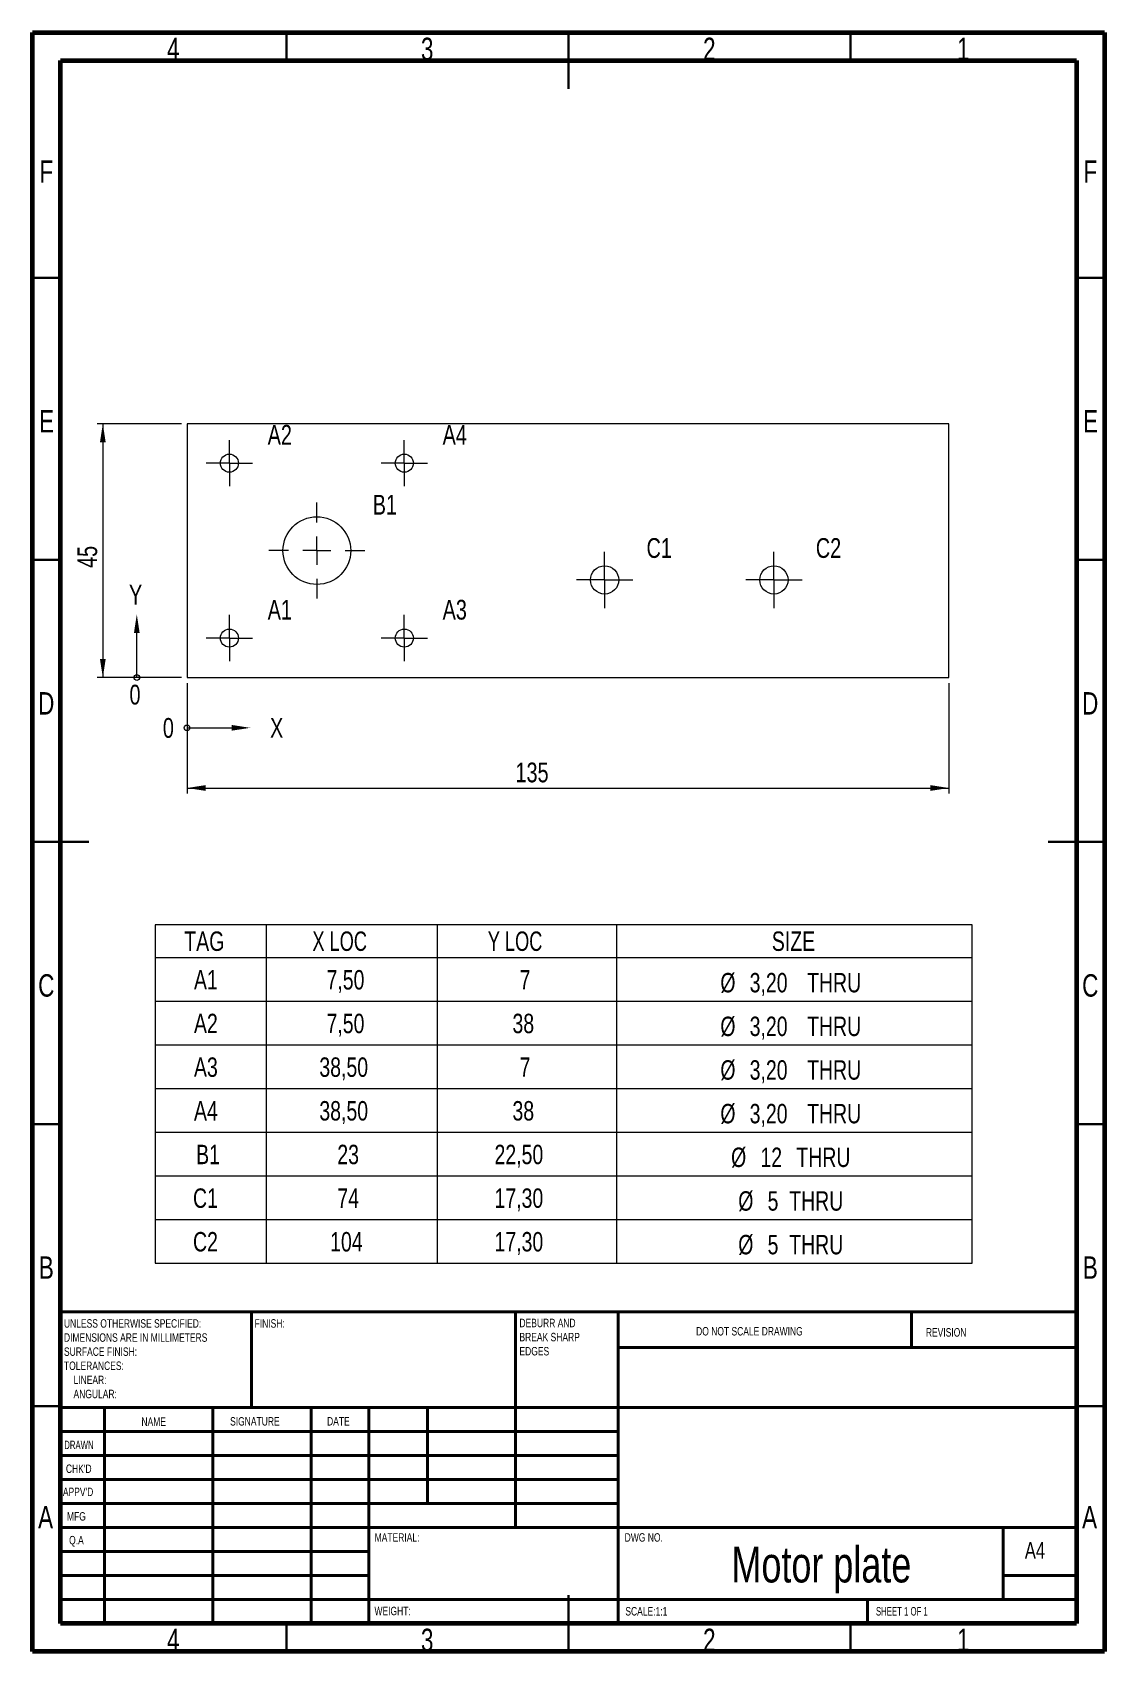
# Model space of a CAD drawing. Header units: millimetres. Extents: x 15 to 205, y 5 to 292.
import ezdxf

# ---------------------------------------------------------------- set-up
doc = ezdxf.new("R2010")
doc.units = ezdxf.units.MM
doc.styles.add('SLDTEXTSTYLE0', font='TXT', dxfattribs={"width": 0.686449})
doc.styles.add('SLDTEXTSTYLE1', font='TXT', dxfattribs={"width": 0.75})
doc.styles.add('SLDTEXTSTYLE2', font='TXT', dxfattribs={"width": 0.6875})
doc.styles.add('SLDTEXTSTYLE3', font='TXT', dxfattribs={"width": 0.7})
doc.dimstyles.new('SLDDIMSTYLE0', dxfattribs={"dimtxt": 3.5, "dimasz": 3.302, "dimexe": 0, "dimexo": 0.0625, "dimgap": 0.875, "dimtad": 1, "dimrnd": 1e-09, "dimzin": 12, "dimdsep": 46, "dimtxsty": 'SLDTEXTSTYLE1', "dimsah": 1, "dimcen": 0.09, "dimadec": 0, "dimazin": 3, "dimtfac": 1, "dimtofl": 0, "dimtmove": 0, "dimatfit": 3, "dimfxl": 1, "dimfrac": 2, "dimtolj": 1, "dimtzin": 12, "dimarcsym": 0})

# ---------------------------------------------------------------- blocks, each defined once
blk = doc.blocks.new('SW_NOTE_0')
at = {"color": 0, "linetype": 'Continuous', "lineweight": 0, "char_height": 1.5, "attachment_point": 1, "style": 'SLDTEXTSTYLE1'}
for s, insert in [('UNLESS OTHERWISE SPECIFIED:', (0, 1.93)), ('DIMENSIONS ARE IN MILLIMETERS', (0, -0.57)), ('TOLERANCES:', (0, -5.57)), ('SURFACE FINISH:', (0, -3.07)), ('LINEAR:', (1.69, -8.07)), ('ANGULAR:', (1.69, -10.57))]:
    blk.add_mtext(s, dxfattribs=dict(at, insert=insert))
blk = doc.blocks.new('SW_NOTE_1')
at = {"color": 0, "linetype": 'Continuous', "lineweight": 0, "char_height": 1.5, "attachment_point": 1, "style": 'SLDTEXTSTYLE1'}
for s, insert in [('DEBURR AND', (0, 1.93)), ('BREAK SHARP', (0, -0.57)), ('EDGES', (0, -3.07))]:
    blk.add_mtext(s, dxfattribs=dict(at, insert=insert))
blk = doc.blocks.new('SW_TABLEANNOTATION_0')
at = {"color": 0, "linetype": 'Continuous', "lineweight": 0}
for p, q in [((0, 0), (0, -59.98)), ((144.76, 0), (0, 0)), ((19.68, 0), (19.68, -5.81)), ((49.94, 0), (49.94, -5.81)), ((81.76, 0), (81.76, -5.81)), ((144.76, -59.98), (144.76, 0)), ((0, -5.81), (144.76, -5.81)), ((19.68, -5.81), (19.68, -59.98)), ((49.94, -5.81), (49.94, -59.98)), ((81.76, -5.81), (81.76, -59.98)), ((0, -13.55), (144.76, -13.55)), ((0, -21.29), (144.76, -21.29)), ((0, -29.03), (144.76, -29.03)), ((0, -36.77), (144.76, -36.77)), ((0, -44.51), (144.76, -44.51)), ((0, -52.25), (144.76, -52.25)), ((0, -59.98), (144.76, -59.98))]:
    blk.add_line(p, q, dxfattribs=at)
at = {"color": 0, "linetype": 'Continuous', "lineweight": 0, "char_height": 3.44, "attachment_point": 1}
for s, insert, style in [('TAG', (5.16, -1.19), 'SLDTEXTSTYLE1'), ('X LOC', (27.86, -1.19), 'SLDTEXTSTYLE3'), ('Y LOC', (58.94, -1.19), 'SLDTEXTSTYLE3'), ('SIZE', (109.27, -1.19), 'SLDTEXTSTYLE1'), ('A1', (6.87, -8.03), 'SLDTEXTSTYLE1'), ('7,50', (30.36, -8.03), 'SLDTEXTSTYLE1'), ('7', (64.58, -8.03), 'SLDTEXTSTYLE1'), ('%%c', (100.15, -8.54), 'SLDTEXTSTYLE1'), ('3,20', (105.34, -8.54), 'SLDTEXTSTYLE1'), ('THRU', (115.52, -8.54), 'SLDTEXTSTYLE1'), ('A2', (6.87, -15.77), 'SLDTEXTSTYLE1'), ('7,50', (30.36, -15.77), 'SLDTEXTSTYLE1'), ('38', (63.31, -15.77), 'SLDTEXTSTYLE1'), ('%%c', (100.15, -16.28), 'SLDTEXTSTYLE1'), ('3,20', (105.34, -16.28), 'SLDTEXTSTYLE1'), ('THRU', (115.52, -16.28), 'SLDTEXTSTYLE1'), ('A3', (6.87, -23.51), 'SLDTEXTSTYLE1'), ('38,50', (29.09, -23.51), 'SLDTEXTSTYLE1'), ('7', (64.58, -23.51), 'SLDTEXTSTYLE1'), ('%%c', (100.15, -24.01), 'SLDTEXTSTYLE1'), ('3,20', (105.34, -24.01), 'SLDTEXTSTYLE1'), ('THRU', (115.52, -24.01), 'SLDTEXTSTYLE1'), ('A4', (6.87, -31.25), 'SLDTEXTSTYLE1'), ('38,50', (29.09, -31.25), 'SLDTEXTSTYLE1'), ('38', (63.31, -31.25), 'SLDTEXTSTYLE1'), ('%%c', (100.15, -31.75), 'SLDTEXTSTYLE1'), ('3,20', (105.34, -31.75), 'SLDTEXTSTYLE1'), ('THRU', (115.52, -31.75), 'SLDTEXTSTYLE1'), ('B1', (7.25, -38.99), 'SLDTEXTSTYLE1'), ('23', (32.27, -38.99), 'SLDTEXTSTYLE1'), ('22,50', (60.13, -38.99), 'SLDTEXTSTYLE1'), ('%%c', (102.05, -39.49), 'SLDTEXTSTYLE1'), ('12', (107.25, -39.49), 'SLDTEXTSTYLE1'), ('THRU', (113.62, -39.49), 'SLDTEXTSTYLE1'), ('C1', (6.7, -46.73), 'SLDTEXTSTYLE1'), ('74', (32.27, -46.73), 'SLDTEXTSTYLE1'), ('17,30', (60.13, -46.73), 'SLDTEXTSTYLE1'), ('%%c', (103.32, -47.23), 'SLDTEXTSTYLE1'), ('5', (108.52, -47.23), 'SLDTEXTSTYLE1'), ('THRU', (112.35, -47.23), 'SLDTEXTSTYLE1'), ('C2', (6.7, -54.46), 'SLDTEXTSTYLE1'), ('104', (31, -54.46), 'SLDTEXTSTYLE1'), ('17,30', (60.13, -54.46), 'SLDTEXTSTYLE1'), ('%%c', (103.32, -54.97), 'SLDTEXTSTYLE1'), ('5', (108.52, -54.97), 'SLDTEXTSTYLE1'), ('THRU', (112.35, -54.97), 'SLDTEXTSTYLE1')]:
    blk.add_mtext(s, dxfattribs=dict(at, insert=insert, style=style))
blk = doc.blocks.new('_D')
at = {"color": 7, "linetype": 'Continuous', "lineweight": 0}
for p, q in [((41.41, 222.64), (26.48, 222.64)), ((27.48, 222.64), (27.48, 177.64)), ((41.41, 177.64), (26.48, 177.64))]:
    blk.add_line(p, q, dxfattribs=at)
for points in [[(27.48, 222.64), (26.97, 219.34), (27.99, 219.34)], [(27.48, 177.64), (27.99, 180.95), (26.97, 180.95)]]:
    blk.add_solid(points, dxfattribs=at)
at = {"color": 7, "linetype": 'Continuous', "lineweight": 0, "insert": (22.97, 197.08), "char_height": 3.5, "attachment_point": 1, "rotation": 90, "style": 'SLDTEXTSTYLE1'}
blk.add_mtext('45', dxfattribs=at)
blk = doc.blocks.new('_D_1')
at = {"color": 7, "linetype": 'Continuous', "lineweight": 0}
for p, q in [((42.41, 176.64), (42.41, 157.07)), ((177.41, 176.64), (177.41, 157.07)), ((42.41, 158.07), (177.41, 158.07))]:
    blk.add_line(p, q, dxfattribs=at)
for points in [[(42.41, 158.07), (45.71, 157.56), (45.71, 158.58)], [(177.41, 158.07), (174.11, 158.58), (174.11, 157.56)]]:
    blk.add_solid(points, dxfattribs=at)
at = {"color": 7, "linetype": 'Continuous', "lineweight": 0, "insert": (100.61, 162.58), "char_height": 3.5, "attachment_point": 1, "style": 'SLDTEXTSTYLE1'}
blk.add_mtext('135', dxfattribs=at)
blk = doc.blocks.new('SW_CENTERMARKSYMBOL_0')
at = {"color": 0, "linetype": 'Continuous', "lineweight": 0}
for p, q in [((0, 2.5), (0, 5)), ((-2.5, 0), (-5, 0)), ((0, 0), (-2.5, 0)), ((0, 0), (0, 2.5)), ((0, 0), (0, -2.5)), ((0, 0), (2.5, 0)), ((2.5, 0), (5, 0)), ((0, -2.5), (0, -5))]:
    blk.add_line(p, q, dxfattribs=at)
blk = doc.blocks.new('SW_CENTERMARKSYMBOL_1')
at = {"color": 0, "linetype": 'Continuous', "lineweight": 0}
for p, q in [((0, 2.5), (0, 5)), ((-2.5, 0), (-5, 0)), ((0, 0), (-2.5, 0)), ((0, 0), (0, 2.5)), ((0, 0), (0, -2.5)), ((0, 0), (2.5, 0)), ((2.5, 0), (5, 0)), ((0, -2.5), (0, -5))]:
    blk.add_line(p, q, dxfattribs=at)
blk = doc.blocks.new('SW_CENTERMARKSYMBOL_2')
at = {"color": 0, "linetype": 'Continuous', "lineweight": 0}
for p, q in [((0, 5), (0, 8.5)), ((-5, 0), (-8.5, 0)), ((0, 0), (-2.5, 0)), ((0, 0), (0, 2.5)), ((0, 0), (0, -2.5)), ((0, 0), (2.5, 0)), ((5, 0), (8.5, 0)), ((0, -5), (0, -8.5))]:
    blk.add_line(p, q, dxfattribs=at)
blk = doc.blocks.new('SW_CENTERMARKSYMBOL_3')
at = {"color": 0, "linetype": 'Continuous', "lineweight": 0}
for p, q in [((0, 2.5), (0, 4.1)), ((-2.5, 0), (-4.1, 0)), ((0, 0), (-2.5, 0)), ((0, 0), (0, 2.5)), ((0, 0), (0, -2.5)), ((0, 0), (2.5, 0)), ((2.5, 0), (4.1, 0)), ((0, -2.5), (0, -4.1))]:
    blk.add_line(p, q, dxfattribs=at)
blk = doc.blocks.new('SW_CENTERMARKSYMBOL_4')
at = {"color": 0, "linetype": 'Continuous', "lineweight": 0}
for p, q in [((0, 2.5), (0, 4.1)), ((-2.5, 0), (-4.1, 0)), ((0, 0), (-2.5, 0)), ((0, 0), (0, 2.5)), ((0, 0), (0, -2.5)), ((0, 0), (2.5, 0)), ((2.5, 0), (4.1, 0)), ((0, -2.5), (0, -4.1))]:
    blk.add_line(p, q, dxfattribs=at)
blk = doc.blocks.new('SW_CENTERMARKSYMBOL_5')
at = {"color": 0, "linetype": 'Continuous', "lineweight": 0}
for p, q in [((0, 2.5), (0, 4.1)), ((-2.5, 0), (-4.1, 0)), ((0, 0), (-2.5, 0)), ((0, 0), (0, 2.5)), ((0, 0), (0, -2.5)), ((0, 0), (2.5, 0)), ((2.5, 0), (4.1, 0)), ((0, -2.5), (0, -4.1))]:
    blk.add_line(p, q, dxfattribs=at)
blk = doc.blocks.new('SW_CENTERMARKSYMBOL_6')
at = {"color": 0, "linetype": 'Continuous', "lineweight": 0}
for p, q in [((0, 2.5), (0, 4.1)), ((-2.5, 0), (-4.1, 0)), ((0, 0), (-2.5, 0)), ((0, 0), (0, 2.5)), ((0, 0), (0, -2.5)), ((0, 0), (2.5, 0)), ((2.5, 0), (4.1, 0)), ((0, -2.5), (0, -4.1))]:
    blk.add_line(p, q, dxfattribs=at)
blk = doc.blocks.new('SW_DATUMORIGIN_0')
at = {"color": 0, "linetype": 'Continuous', "lineweight": 0}
for p, q in [((-8.91, 1), (-8.91, 8.91)), ((-1, 1), (-10.91, 1)), ((0, 0), (0, -9.91)), ((0, -7.91), (7.91, -7.91))]:
    blk.add_line(p, q, dxfattribs=at)
for centre in [(-8.91, 1), (0, -7.91)]:
    blk.add_circle(centre, 0.5, dxfattribs=at)
for points in [[(-8.91, 12.21), (-9.41, 8.91), (-8.4, 8.91)], [(11.21, -7.91), (7.91, -7.4), (7.91, -8.41)]]:
    blk.add_solid(points, dxfattribs=at)
at = {"color": 0, "linetype": 'Continuous', "lineweight": 0, "char_height": 3.5, "attachment_point": 1, "style": 'SLDTEXTSTYLE1'}
for s, insert in [('Y', (-10.29, 17.44)), ('0', (-10.2, -0.27)), ('0', (-4.29, -6.17)), ('X', (14.71, -6.17))]:
    blk.add_mtext(s, dxfattribs=dict(at, insert=insert))

msp = doc.modelspace()

# ---------------------------------------------------------------- linework, layer by layer
at = {"color": 7, "linetype": 'Continuous', "lineweight": 60}
for p, q in [((15, 5), (15, 292)), ((15, 292), (205, 292)), ((205, 292), (205, 5)), ((20, 10), (20, 287)), ((20, 287), (200, 287)), ((200, 287), (200, 10)), ((200, 10), (20, 10)), ((205, 5), (15, 5))]:
    msp.add_line(p, q, dxfattribs=at)
at = {"color": 7, "linetype": 'Continuous', "lineweight": 30}
for p, q in [((60, 287), (60, 292)), ((110, 292.001), (110, 281.999)), ((110, 287), (110, 292)), ((160, 287), (160, 292)), ((20, 248.5), (15, 248.5)), ((200, 248.5), (205, 248.5)), ((20, 198.5), (15, 198.5)), ((200, 198.5), (205, 198.5)), ((14.999, 148.5), (25.001, 148.5)), ((20, 148.5), (15, 148.5)), ((205.001, 148.5), (194.999, 148.5)), ((200, 148.5), (205, 148.5)), ((20, 98.5), (15, 98.5)), ((200, 98.5), (205, 98.5)), ((20, 48.5), (15, 48.5)), ((200, 48.5), (205, 48.5)), ((110, 4.999), (110, 15.001)), ((60, 10), (60, 5)), ((110, 10), (110, 5)), ((160, 10), (160, 5))]:
    msp.add_line(p, q, dxfattribs=at)
at = {"color": 7, "linetype": 'Continuous', "lineweight": 15}
for p, q in [((177.407, 222.645), (42.407, 222.645)), ((42.407, 222.645), (42.407, 177.645)), ((177.407, 177.645), (177.407, 222.645)), ((42.407, 177.645), (177.407, 177.645))]:
    msp.add_line(p, q, dxfattribs=at)
at = {"color": 7, "linetype": 'Continuous', "lineweight": 40}
for p, q in [((20, 65.25), (200, 65.25)), ((20, 65.25), (20, 10)), ((53.8, 48.25), (53.8, 65.25)), ((100.6, 65.25), (100.6, 27)), ((118.8, 65.25), (118.8, 10)), ((170.8, 58.875), (170.8, 65.25)), ((200, 58.875), (118.8, 58.875)), ((200, 48.25), (20, 48.25)), ((27.8, 48.25), (27.8, 10)), ((46.991, 48.25), (46.991, 10)), ((64.399, 48.25), (64.399, 10)), ((74.6, 10), (74.6, 48.25)), ((85, 31.25), (85, 48.25)), ((118.8, 44), (20, 44)), ((118.8, 39.75), (20, 39.75)), ((118.8, 35.5), (20, 35.5)), ((118.8, 31.25), (20, 31.25)), ((74.6, 27), (20, 27)), ((74.6, 27), (200, 27)), ((187, 14.25), (187, 27)), ((74.6, 22.75), (20, 22.75)), ((74.6, 18.5), (20, 18.5)), ((200, 18.5), (187, 18.5)), ((20, 14.25), (200, 14.25)), ((163, 10), (163, 14.25))]:
    msp.add_line(p, q, dxfattribs=at)
at = {"color": 7, "linetype": 'Continuous', "lineweight": 15}
for centre, radius in [((49.907, 215.647), 1.6), ((80.907, 215.647), 1.6), ((65.407, 200.147), 6), ((116.404, 194.946), 2.5), ((146.406, 194.946), 2.5), ((49.907, 184.647), 1.6), ((80.907, 184.647), 1.6)]:
    msp.add_circle(centre, radius, dxfattribs=at)

# ---------------------------------------------------------------- block references
at = {"color": 7, "linetype": 'Continuous', "lineweight": 0}
for name, p in [('SW_CENTERMARKSYMBOL_6', (49.907, 215.647)), ('SW_CENTERMARKSYMBOL_5', (80.907, 215.647)), ('SW_CENTERMARKSYMBOL_2', (65.407, 200.147)), ('SW_CENTERMARKSYMBOL_1', (116.404, 194.946)), ('SW_CENTERMARKSYMBOL_0', (146.406, 194.946)), ('SW_DATUMORIGIN_0', (42.407, 176.645)), ('SW_CENTERMARKSYMBOL_3', (49.907, 184.647)), ('SW_CENTERMARKSYMBOL_4', (80.907, 184.647)), ('SW_TABLEANNOTATION_0', (36.761, 133.827)), ('SW_NOTE_0', (20.594, 61.987)), ('SW_NOTE_1', (101.309, 62.069))]:
    msp.add_blockref(name, p, dxfattribs=at)

# ---------------------------------------------------------------- texts
for s, insert, char_height, attachment_point, style in [('4', (39.96, 291.06), 3.969, 2, 'SLDTEXTSTYLE1'), ('3', (84.96, 291.06), 3.969, 2, 'SLDTEXTSTYLE1'), ('2', (134.96, 291.06), 3.969, 2, 'SLDTEXTSTYLE1'), ('1', (179.96, 291.06), 3.969, 2, 'SLDTEXTSTYLE1'), ('F', (17.458, 269.31), 3.969, 2, 'SLDTEXTSTYLE1'), ('F', (202.458, 269.31), 3.969, 2, 'SLDTEXTSTYLE1'), ('E', (17.508, 225.06), 3.969, 2, 'SLDTEXTSTYLE1'), ('E', (202.508, 225.06), 3.969, 2, 'SLDTEXTSTYLE1'), ('A2', (56.696, 222.422), 3.5, 1, 'SLDTEXTSTYLE1'), ('A4', (87.696, 222.422), 3.5, 1, 'SLDTEXTSTYLE1'), ('B1', (75.307, 210.033), 3.5, 1, 'SLDTEXTSTYLE1'), ('C1', (123.828, 202.357), 3.5, 1, 'SLDTEXTSTYLE1'), ('C2', (153.831, 202.357), 3.5, 1, 'SLDTEXTSTYLE1'), ('A1', (56.696, 191.422), 3.5, 1, 'SLDTEXTSTYLE1'), ('A3', (87.696, 191.422), 3.5, 1, 'SLDTEXTSTYLE1'), ('D', (17.453, 175.06), 3.969, 2, 'SLDTEXTSTYLE1'), ('D', (202.453, 175.06), 3.969, 2, 'SLDTEXTSTYLE1'), ('C', (17.459, 125.06), 3.969, 2, 'SLDTEXTSTYLE1'), ('C', (202.459, 125.06), 3.969, 2, 'SLDTEXTSTYLE1'), ('B', (17.471, 75.06), 3.969, 2, 'SLDTEXTSTYLE1'), ('B', (202.471, 75.06), 3.969, 2, 'SLDTEXTSTYLE1'), ('FINISH:', (54.371, 63.919), 1.5, 1, 'SLDTEXTSTYLE1'), ('DO NOT SCALE DRAWING', (132.615, 62.533), 1.5, 1, 'SLDTEXTSTYLE1'), ('REVISION', (173.328, 62.335), 1.5, 1, 'SLDTEXTSTYLE1'), ('NAME', (34.322, 46.501), 1.5, 1, 'SLDTEXTSTYLE1'), ('SIGNATURE', (50.034, 46.562), 1.5, 1, 'SLDTEXTSTYLE1'), ('DATE', (67.215, 46.576), 1.5, 1, 'SLDTEXTSTYLE1'), ('DRAWN', (20.643, 42.385), 1.5, 1, 'SLDTEXTSTYLE0'), ("CHK'D", (20.939, 38.162), 1.5, 1, 'SLDTEXTSTYLE1'), ("APPV'D", (20.402, 34.066), 1.5, 1, 'SLDTEXTSTYLE1'), ('A', (17.34, 30.81), 3.969, 2, 'SLDTEXTSTYLE1'), ('MFG', (21.124, 29.716), 1.5, 1, 'SLDTEXTSTYLE1'), ('A', (202.34, 30.81), 3.969, 2, 'SLDTEXTSTYLE1'), ('MATERIAL:', (75.646, 25.986), 1.5, 1, 'SLDTEXTSTYLE1'), ('DWG NO.', (119.953, 25.986), 1.5, 1, 'SLDTEXTSTYLE1'), ('Q.A', (21.509, 25.505), 1.5, 1, 'SLDTEXTSTYLE1'), ('Motor plate', (154.815, 23.607), 6.35, 2, 'SLDTEXTSTYLE1'), ('A4', (190.871, 24.406), 2.9104, 1, 'SLDTEXTSTYLE1'), ('WEIGHT:', (75.618, 12.949), 1.4986, 1, 'SLDTEXTSTYLE1'), ('SCALE:1:1', (120.074, 12.9), 1.5, 1, 'SLDTEXTSTYLE1'), ('SHEET 1 OF 1', (164.478, 12.9), 1.5, 1, 'SLDTEXTSTYLE2'), ('4', (39.96, 9.06), 3.969, 2, 'SLDTEXTSTYLE1'), ('3', (84.96, 9.06), 3.969, 2, 'SLDTEXTSTYLE1'), ('2', (134.96, 9.06), 3.969, 2, 'SLDTEXTSTYLE1'), ('1', (179.96, 9.06), 3.969, 2, 'SLDTEXTSTYLE1')]:
    msp.add_mtext(s, dxfattribs=dict(at, insert=insert, char_height=char_height, attachment_point=attachment_point, style=style))

# ---------------------------------------------------------------- dimensions: what is measured, and where the dimension line sits
dim = msp.add_linear_dim(base=(27.48, 177.645), p1=(42.407, 222.645), p2=(42.407, 177.645), angle=90, dimstyle='SLDDIMSTYLE0', dxfattribs=at)
dim.commit()
dim.dimension.update_dxf_attribs({"geometry": '_D', "text_midpoint": (27.48, 199.671), "dimtype": 160})
dim = msp.add_linear_dim(base=(177.407, 158.069), p1=(42.407, 177.645), p2=(177.407, 177.645), dimstyle='SLDDIMSTYLE0', dxfattribs=at)
dim.commit()
dim.dimension.update_dxf_attribs({"geometry": '_D_1', "text_midpoint": (104.491, 158.069), "dimtype": 160})

doc.saveas('drawing.dxf')
